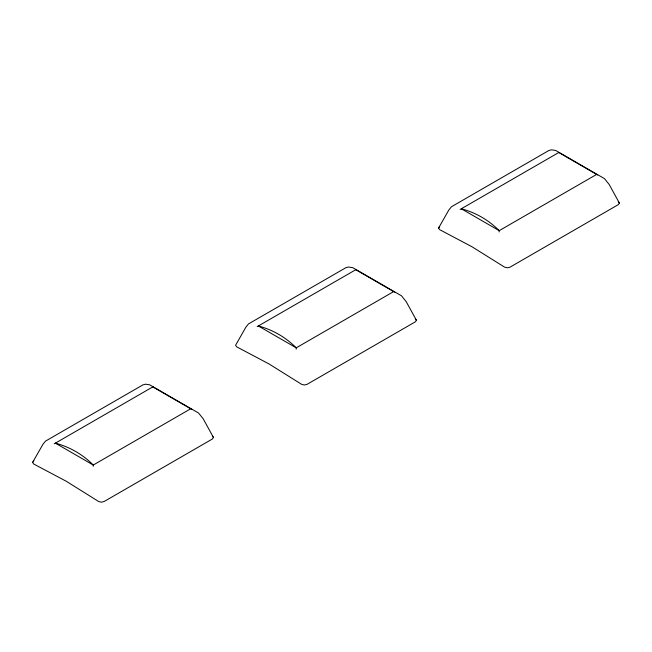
<?xml version="1.0" encoding="UTF-8"?>
<svg xmlns="http://www.w3.org/2000/svg" width="652" height="652" viewBox="0 0 652 652"><rect width="100%" height="100%" fill="white"/><g stroke="black" fill="none" stroke-linecap="round" stroke-linejoin="round"><path stroke-width="0.98" d="M93.195 466.319L93.26 465.031C82.78 454.468 69.756 446.954 55.371 443.156L93.26 465.031L190.686 408.78L191.835 409.366M296.163 349.13L296.228 347.842C285.747 337.288 272.732 329.765 258.347 325.967L296.228 347.842L393.653 291.591L394.81 292.178M499.139 231.949L499.204 230.661C488.723 220.099 475.699 212.585 461.314 208.787L499.204 230.661L596.629 174.41L597.778 174.997M32.6 462.464L42.869 444.411L45.501 441.127L142.984 384.843L145.689 384.191L149.821 384.876L198.534 413.001L203.188 418.771L213.457 437.468L212.332 439.032L104.084 501.527L101.378 502.17L98.672 501.527L66.194 481.217L33.725 464.028L32.6 462.464L33.725 460.907M438.543 228.094L448.812 210.042L451.445 206.757L548.927 150.473L551.633 149.83L555.765 150.506L604.477 178.632L609.131 184.402L619.4 203.098L618.275 204.663L510.027 267.157L507.321 267.809L504.615 267.157L472.138 246.847L439.668 229.659L438.543 228.094L439.668 226.537M416.432 320.279L415.308 321.843L307.059 384.346L304.354 384.99L301.64 384.346L269.17 364.028L236.692 346.84L235.568 345.283L245.845 327.231L248.469 323.938L345.959 267.654L348.665 267.01L352.789 267.687L401.502 295.812L406.155 301.583L416.432 320.279L415.308 318.722M54.222 443.816L152.861 386.864M257.19 326.636L355.837 269.683M460.165 209.447L558.805 152.495L596.629 174.41M355.772 269.716L393.653 291.591M152.796 386.905L190.686 408.78M618.275 201.533L619.4 203.098M212.332 435.903L213.457 437.468"/></g></svg>
